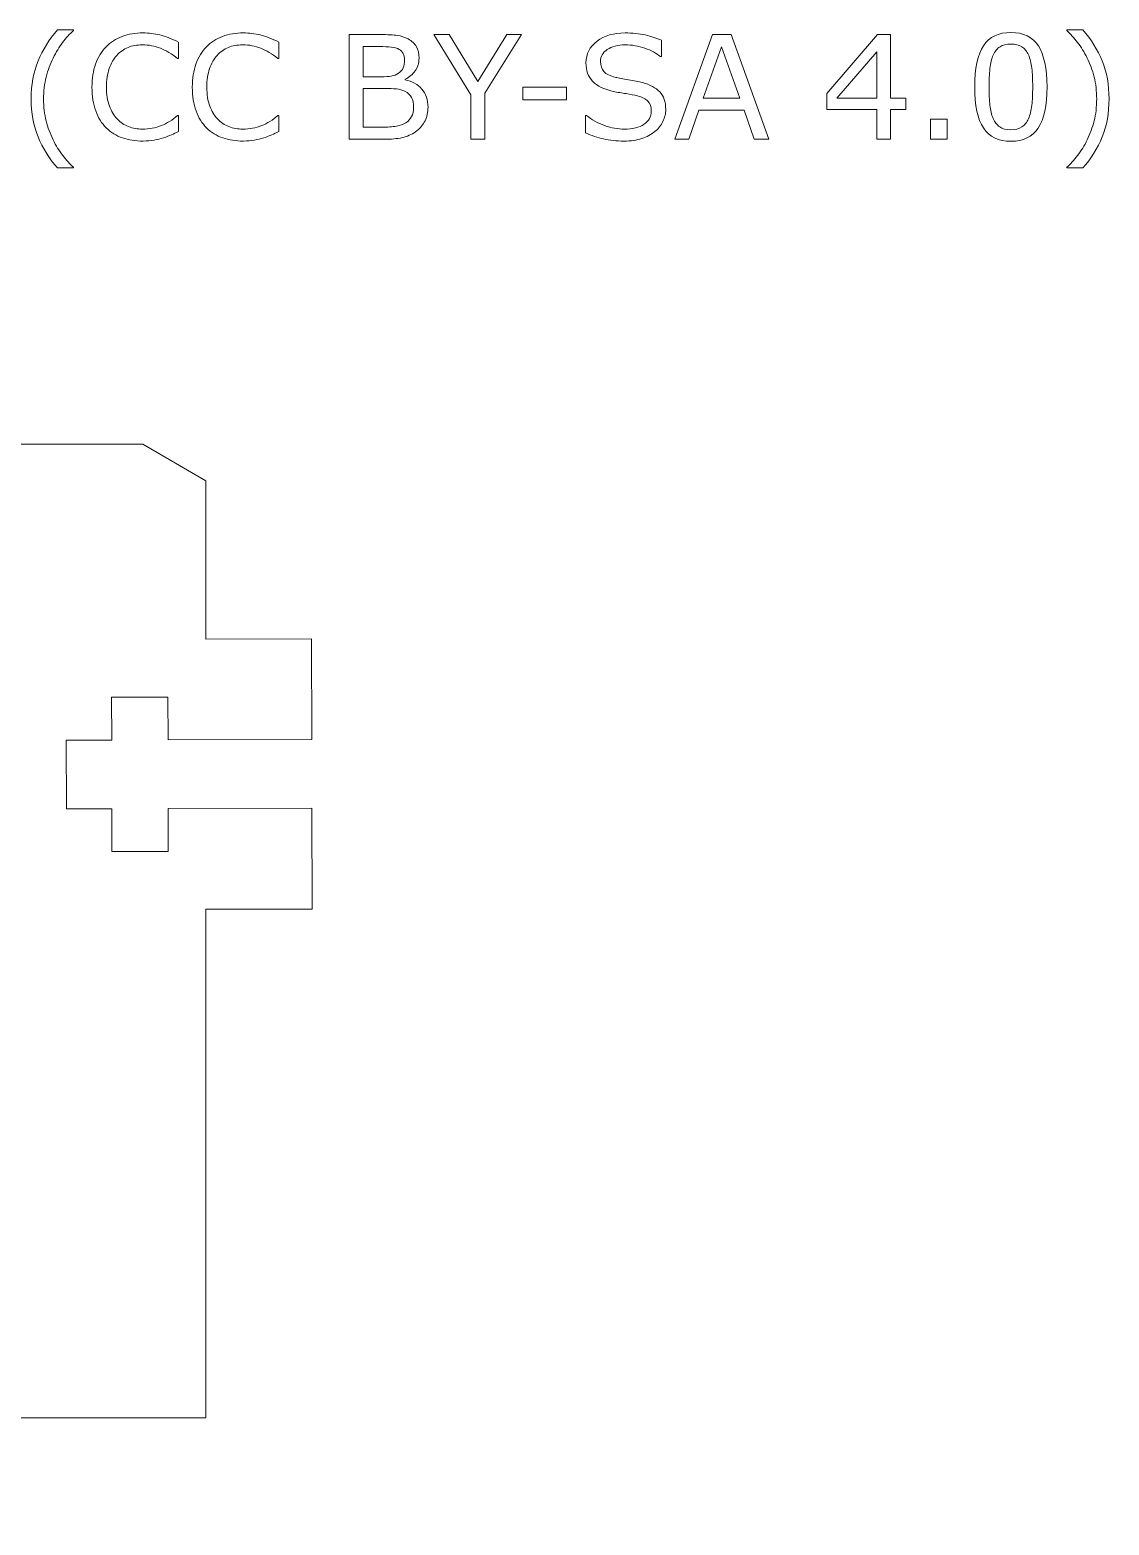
# Model space of a CAD drawing. Header units: inches. Extents: x -10 to 269, y 89 to 239.
# Drawn here: x 213.5 to 269.1, y 135 to 212.1 of the extents above; entities that cross this region are included whole.
import ezdxf

# ---------------------------------------------------------------- set-up
doc = ezdxf.new("R2010")
doc.units = ezdxf.units.IN
doc.header["$MEASUREMENT"] = 0
doc.layers.add('LAYER_1_0', color=7, linetype='Continuous')

# ---------------------------------------------------------------- blocks, each defined once
blk = doc.blocks.new('block 58')
at = {"layer": 'LAYER_1_0', "color": 7, "lineweight": 5}
blk.add_open_spline([(202.71, 140.5), (202.71, 140.5), (222.537, 140.5), (222.537, 140.5), (222.537, 140.5), (222.537, 166.731), (222.537, 166.731), (222.537, 166.731), (228.012, 166.743), (228.012, 166.743), (228.012, 166.743), (228.002, 171.941), (228.002, 171.941), (228.002, 171.941), (220.596, 171.925), (220.596, 171.925), (220.596, 171.925), (220.6, 169.713), (220.6, 169.713), (220.6, 169.713), (217.693, 169.707), (217.693, 169.707), (217.693, 169.707), (217.687, 171.919), (217.687, 171.919), (217.687, 171.919), (215.347, 171.914), (215.347, 171.914), (215.347, 171.914), (215.341, 175.453), (215.341, 175.453), (215.341, 175.453), (217.681, 175.458), (217.681, 175.458), (217.681, 175.458), (217.676, 177.669), (217.676, 177.669), (217.676, 177.669), (220.583, 177.675), (220.583, 177.675), (220.583, 177.675), (220.589, 175.464), (220.589, 175.464), (220.589, 175.464), (227.993, 175.482), (227.993, 175.482), (227.993, 175.482), (227.981, 180.678), (227.981, 180.678), (227.981, 180.678), (222.537, 180.666), (222.537, 180.666), (222.537, 180.666), (222.537, 188.825), (222.537, 188.825), (222.537, 188.825), (219.278, 190.725), (219.278, 190.725), (219.278, 190.725), (175.295, 190.725), (175.295, 190.725), (175.295, 190.725), (175.295, 190.747), (175.295, 190.747), (173.086, 190.747), (171.296, 188.94), (171.296, 186.711), (171.296, 186.711), (171.259, 150.344), (171.259, 150.344), (171.259, 148.134), (173.066, 146.343), (175.295, 146.343), (175.295, 146.343), (185.913, 146.343), (185.913, 146.343), (185.913, 146.343), (189.738, 140.5), (189.738, 140.5), (189.738, 140.5), (197.205, 140.5), (197.205, 140.5), (197.205, 140.5), (197.205, 140.478), (197.205, 140.478), (197.205, 140.478), (197.205, 134.972), (197.205, 134.972), (197.205, 134.972), (202.71, 134.972), (202.71, 134.972), (202.71, 134.972), (202.71, 140.478), (202.71, 140.478), (202.71, 140.478), (202.71, 140.5), (202.71, 140.5)], degree=3, knots=[0, 0, 0, 0, 1, 1, 1, 2, 2, 2, 3, 3, 3, 4, 4, 4, 5, 5, 5, 6, 6, 6, 7, 7, 7, 8, 8, 8, 9, 9, 9, 10, 10, 10, 11, 11, 11, 12, 12, 12, 13, 13, 13, 14, 14, 14, 15, 15, 15, 16, 16, 16, 17, 17, 17, 18, 18, 18, 19, 19, 19, 20, 20, 20, 21, 21, 21, 22, 22, 22, 23, 23, 23, 24, 24, 24, 25, 25, 25, 26, 26, 26, 27, 27, 27, 28, 28, 28, 29, 29, 29, 30, 30, 30, 31, 31, 31, 32, 32, 32, 32], dxfattribs=at)
blk = doc.blocks.new('block 65')
at = {"layer": 'LAYER_1_0', "color": 7, "lineweight": 5}
for points in [[(238.814, 211.843), (236.917, 208.817), (236.917, 206.452), (236.201, 206.452), (236.201, 208.74), (234.294, 211.843), (235.083, 211.843), (236.563, 209.432), (238.047, 211.843), (238.814, 211.843)], [(251.568, 206.452), (250.806, 206.452), (250.281, 207.951), (247.958, 207.951), (247.433, 206.452), (246.706, 206.452), (248.661, 211.843), (249.613, 211.843), (251.568, 206.452)], [(258.631, 207.973), (257.826, 207.973), (257.826, 206.452), (257.131, 206.452), (257.131, 207.973), (254.552, 207.973), (254.552, 208.806), (257.16, 211.843), (257.826, 211.843), (257.826, 208.558), (258.631, 208.558), (258.631, 207.973)], [(250.058, 208.569), (249.119, 211.209), (248.178, 208.569), (250.058, 208.569)], [(257.131, 208.558), (257.131, 210.963), (255.066, 208.558), (257.131, 208.558)], [(241.134, 208.48), (238.874, 208.48), (238.874, 209.131), (241.134, 209.131), (241.134, 208.48)], [(260.76, 206.452), (259.9, 206.452), (259.9, 207.488), (260.76, 207.488), (260.76, 206.452)]]:
    blk.add_lwpolyline(points, dxfattribs=at)
for points, knots in [([(215.712, 204.964), (215.712, 204.964), (214.882, 204.964), (214.882, 204.964), (214.454, 205.454), (214.121, 205.988), (213.885, 206.567), (213.648, 207.146), (213.529, 207.798), (213.529, 208.525), (213.529, 209.251), (213.648, 209.903), (213.885, 210.483), (214.121, 211.062), (214.454, 211.596), (214.882, 212.085), (214.882, 212.085), (215.712, 212.085), (215.712, 212.085), (215.712, 212.085), (215.712, 212.05), (215.712, 212.05), (215.517, 211.873), (215.33, 211.67), (215.152, 211.44), (214.975, 211.209), (214.81, 210.941), (214.658, 210.634), (214.513, 210.338), (214.395, 210.011), (214.305, 209.654), (214.214, 209.297), (214.169, 208.92), (214.169, 208.525), (214.169, 208.113), (214.213, 207.735), (214.301, 207.392), (214.389, 207.049), (214.508, 206.723), (214.658, 206.415), (214.803, 206.119), (214.968, 205.85), (215.154, 205.61), (215.34, 205.37), (215.526, 205.167), (215.712, 205), (215.712, 205), (215.712, 204.964), (215.712, 204.964)], [0, 0, 0, 0, 1, 1, 1, 2, 2, 2, 3, 3, 3, 4, 4, 4, 5, 5, 5, 6, 6, 6, 7, 7, 7, 8, 8, 8, 9, 9, 9, 10, 10, 10, 11, 11, 11, 12, 12, 12, 13, 13, 13, 14, 14, 14, 15, 15, 15, 16, 16, 16, 16]), ([(269.102, 208.525), (269.102, 207.798), (268.984, 207.146), (268.747, 206.567), (268.51, 205.988), (268.178, 205.454), (267.75, 204.964), (267.75, 204.964), (266.919, 204.964), (266.919, 204.964), (266.919, 204.964), (266.919, 205), (266.919, 205), (267.105, 205.167), (267.292, 205.37), (267.48, 205.61), (267.666, 205.85), (267.831, 206.119), (267.974, 206.415), (268.124, 206.723), (268.242, 207.049), (268.331, 207.392), (268.419, 207.735), (268.463, 208.113), (268.463, 208.525), (268.463, 208.92), (268.418, 209.297), (268.329, 209.654), (268.24, 210.011), (268.121, 210.338), (267.974, 210.634), (267.821, 210.941), (267.657, 211.209), (267.479, 211.44), (267.302, 211.67), (267.115, 211.873), (266.919, 212.05), (266.919, 212.05), (266.919, 212.085), (266.919, 212.085), (266.919, 212.085), (267.75, 212.085), (267.75, 212.085), (268.178, 211.596), (268.51, 211.062), (268.747, 210.483), (268.984, 209.903), (269.102, 209.251), (269.102, 208.525)], [0, 0, 0, 0, 1, 1, 1, 2, 2, 2, 3, 3, 3, 4, 4, 4, 5, 5, 5, 6, 6, 6, 7, 7, 7, 8, 8, 8, 9, 9, 9, 10, 10, 10, 11, 11, 11, 12, 12, 12, 13, 13, 13, 14, 14, 14, 15, 15, 15, 16, 16, 16, 16]), ([(221.127, 206.84), (220.994, 206.782), (220.874, 206.728), (220.767, 206.677), (220.66, 206.627), (220.52, 206.574), (220.346, 206.519), (220.199, 206.473), (220.039, 206.434), (219.867, 206.402), (219.695, 206.369), (219.505, 206.353), (219.297, 206.353), (218.907, 206.353), (218.552, 206.408), (218.233, 206.517), (217.914, 206.627), (217.635, 206.799), (217.4, 207.033), (217.168, 207.262), (216.988, 207.552), (216.857, 207.906), (216.727, 208.259), (216.662, 208.669), (216.662, 209.137), (216.662, 209.58), (216.724, 209.976), (216.85, 210.326), (216.975, 210.676), (217.156, 210.971), (217.392, 211.212), (217.621, 211.445), (217.898, 211.624), (218.222, 211.747), (218.546, 211.87), (218.906, 211.931), (219.301, 211.931), (219.59, 211.931), (219.879, 211.897), (220.167, 211.826), (220.455, 211.757), (220.775, 211.633), (221.127, 211.458), (221.127, 211.458), (221.127, 210.608), (221.127, 210.608), (221.127, 210.608), (221.073, 210.608), (221.073, 210.608), (220.777, 210.854), (220.483, 211.033), (220.192, 211.146), (219.9, 211.258), (219.589, 211.314), (219.257, 211.314), (218.984, 211.314), (218.74, 211.27), (218.522, 211.182), (218.304, 211.095), (218.109, 210.957), (217.938, 210.772), (217.772, 210.592), (217.644, 210.364), (217.551, 210.088), (217.458, 209.812), (217.411, 209.494), (217.411, 209.133), (217.411, 208.755), (217.463, 208.43), (217.565, 208.158), (217.668, 207.887), (217.799, 207.665), (217.961, 207.494), (218.129, 207.316), (218.326, 207.184), (218.551, 207.098), (218.776, 207.013), (219.013, 206.97), (219.264, 206.97), (219.608, 206.97), (219.93, 207.029), (220.232, 207.147), (220.532, 207.264), (220.814, 207.441), (221.076, 207.676), (221.076, 207.676), (221.127, 207.676), (221.127, 207.676), (221.127, 207.676), (221.127, 206.84), (221.127, 206.84)], [0, 0, 0, 0, 1, 1, 1, 2, 2, 2, 3, 3, 3, 4, 4, 4, 5, 5, 5, 6, 6, 6, 7, 7, 7, 8, 8, 8, 9, 9, 9, 10, 10, 10, 11, 11, 11, 12, 12, 12, 13, 13, 13, 14, 14, 14, 15, 15, 15, 16, 16, 16, 17, 17, 17, 18, 18, 18, 19, 19, 19, 20, 20, 20, 21, 21, 21, 22, 22, 22, 23, 23, 23, 24, 24, 24, 25, 25, 25, 26, 26, 26, 27, 27, 27, 28, 28, 28, 29, 29, 29, 30, 30, 30, 30]), ([(226.3, 206.84), (226.167, 206.782), (226.047, 206.728), (225.94, 206.677), (225.833, 206.627), (225.692, 206.574), (225.519, 206.519), (225.372, 206.473), (225.212, 206.434), (225.039, 206.402), (224.867, 206.369), (224.678, 206.353), (224.47, 206.353), (224.08, 206.353), (223.725, 206.408), (223.406, 206.517), (223.086, 206.627), (222.808, 206.799), (222.572, 207.033), (222.341, 207.262), (222.16, 207.552), (222.03, 207.906), (221.9, 208.259), (221.835, 208.669), (221.835, 209.137), (221.835, 209.58), (221.898, 209.976), (222.023, 210.326), (222.148, 210.676), (222.329, 210.971), (222.565, 211.212), (222.794, 211.445), (223.07, 211.624), (223.395, 211.747), (223.719, 211.87), (224.078, 211.931), (224.474, 211.931), (224.763, 211.931), (225.052, 211.897), (225.34, 211.826), (225.628, 211.757), (225.948, 211.633), (226.3, 211.458), (226.3, 211.458), (226.3, 210.608), (226.3, 210.608), (226.3, 210.608), (226.245, 210.608), (226.245, 210.608), (225.949, 210.854), (225.655, 211.033), (225.365, 211.146), (225.073, 211.258), (224.762, 211.314), (224.43, 211.314), (224.158, 211.314), (223.912, 211.27), (223.695, 211.182), (223.477, 211.095), (223.282, 210.957), (223.112, 210.772), (222.946, 210.592), (222.816, 210.364), (222.724, 210.088), (222.631, 209.812), (222.585, 209.494), (222.585, 209.133), (222.585, 208.755), (222.636, 208.43), (222.738, 208.158), (222.84, 207.887), (222.972, 207.665), (223.133, 207.494), (223.302, 207.316), (223.498, 207.184), (223.723, 207.098), (223.949, 207.013), (224.186, 206.97), (224.437, 206.97), (224.781, 206.97), (225.104, 207.029), (225.404, 207.147), (225.705, 207.264), (225.987, 207.441), (226.249, 207.676), (226.249, 207.676), (226.3, 207.676), (226.3, 207.676), (226.3, 207.676), (226.3, 206.84), (226.3, 206.84)], [0, 0, 0, 0, 1, 1, 1, 2, 2, 2, 3, 3, 3, 4, 4, 4, 5, 5, 5, 6, 6, 6, 7, 7, 7, 8, 8, 8, 9, 9, 9, 10, 10, 10, 11, 11, 11, 12, 12, 12, 13, 13, 13, 14, 14, 14, 15, 15, 15, 16, 16, 16, 17, 17, 17, 18, 18, 18, 19, 19, 19, 20, 20, 20, 21, 21, 21, 22, 22, 22, 23, 23, 23, 24, 24, 24, 25, 25, 25, 26, 26, 26, 27, 27, 27, 28, 28, 28, 29, 29, 29, 30, 30, 30, 30]), ([(233.988, 208.108), (233.988, 207.841), (233.938, 207.605), (233.837, 207.399), (233.735, 207.195), (233.598, 207.026), (233.427, 206.894), (233.224, 206.734), (233.002, 206.621), (232.759, 206.553), (232.516, 206.486), (232.207, 206.452), (231.833, 206.452), (231.833, 206.452), (229.921, 206.452), (229.921, 206.452), (229.921, 206.452), (229.921, 211.843), (229.921, 211.843), (229.921, 211.843), (231.517, 211.843), (231.517, 211.843), (231.91, 211.843), (232.205, 211.828), (232.4, 211.799), (232.595, 211.771), (232.783, 211.71), (232.961, 211.618), (233.159, 211.514), (233.302, 211.381), (233.392, 211.218), (233.481, 211.055), (233.525, 210.86), (233.525, 210.632), (233.525, 210.376), (233.461, 210.158), (233.33, 209.978), (233.2, 209.798), (233.026, 209.653), (232.809, 209.544), (232.809, 209.544), (232.809, 209.515), (232.809, 209.515), (233.175, 209.44), (233.463, 209.28), (233.673, 209.036), (233.884, 208.791), (233.988, 208.482), (233.988, 208.108)], [0, 0, 0, 0, 1, 1, 1, 2, 2, 2, 3, 3, 3, 4, 4, 4, 5, 5, 5, 6, 6, 6, 7, 7, 7, 8, 8, 8, 9, 9, 9, 10, 10, 10, 11, 11, 11, 12, 12, 12, 13, 13, 13, 14, 14, 14, 15, 15, 15, 16, 16, 16, 16]), ([(246.245, 207.987), (246.245, 207.777), (246.197, 207.57), (246.099, 207.365), (246.002, 207.16), (245.865, 206.987), (245.689, 206.845), (245.496, 206.69), (245.272, 206.57), (245.016, 206.483), (244.759, 206.396), (244.451, 206.353), (244.089, 206.353), (243.702, 206.353), (243.354, 206.389), (243.044, 206.461), (242.735, 206.533), (242.42, 206.64), (242.1, 206.782), (242.1, 206.782), (242.1, 207.676), (242.1, 207.676), (242.1, 207.676), (242.151, 207.676), (242.151, 207.676), (242.422, 207.45), (242.736, 207.276), (243.092, 207.154), (243.447, 207.031), (243.781, 206.97), (244.094, 206.97), (244.535, 206.97), (244.88, 207.054), (245.126, 207.22), (245.372, 207.386), (245.496, 207.608), (245.496, 207.886), (245.496, 208.124), (245.437, 208.301), (245.321, 208.414), (245.204, 208.527), (245.027, 208.615), (244.79, 208.678), (244.609, 208.726), (244.414, 208.766), (244.204, 208.797), (243.994, 208.828), (243.77, 208.868), (243.536, 208.916), (243.059, 209.017), (242.707, 209.19), (242.477, 209.435), (242.248, 209.679), (242.133, 209.998), (242.133, 210.391), (242.133, 210.842), (242.323, 211.211), (242.703, 211.499), (243.083, 211.787), (243.565, 211.931), (244.149, 211.931), (244.527, 211.931), (244.873, 211.895), (245.188, 211.823), (245.503, 211.751), (245.782, 211.661), (246.025, 211.555), (246.025, 211.555), (246.025, 210.707), (246.025, 210.707), (246.025, 210.707), (245.975, 210.707), (245.975, 210.707), (245.771, 210.882), (245.503, 211.026), (245.17, 211.141), (244.838, 211.257), (244.497, 211.314), (244.15, 211.314), (243.768, 211.314), (243.462, 211.234), (243.23, 211.075), (242.999, 210.916), (242.883, 210.711), (242.883, 210.46), (242.883, 210.235), (242.94, 210.06), (243.056, 209.932), (243.171, 209.804), (243.374, 209.707), (243.665, 209.639), (243.819, 209.606), (244.037, 209.564), (244.321, 209.516), (244.604, 209.468), (244.845, 209.419), (245.042, 209.368), (245.441, 209.262), (245.74, 209.102), (245.942, 208.887), (246.144, 208.673), (246.245, 208.372), (246.245, 207.987)], [0, 0, 0, 0, 1, 1, 1, 2, 2, 2, 3, 3, 3, 4, 4, 4, 5, 5, 5, 6, 6, 6, 7, 7, 7, 8, 8, 8, 9, 9, 9, 10, 10, 10, 11, 11, 11, 12, 12, 12, 13, 13, 13, 14, 14, 14, 15, 15, 15, 16, 16, 16, 17, 17, 17, 18, 18, 18, 19, 19, 19, 20, 20, 20, 21, 21, 21, 22, 22, 22, 23, 23, 23, 24, 24, 24, 25, 25, 25, 26, 26, 26, 27, 27, 27, 28, 28, 28, 29, 29, 29, 30, 30, 30, 31, 31, 31, 32, 32, 32, 33, 33, 33, 34, 34, 34, 34]), ([(265.903, 209.152), (265.903, 208.184), (265.752, 207.473), (265.449, 207.02), (265.146, 206.568), (264.677, 206.342), (264.04, 206.342), (263.393, 206.342), (262.921, 206.571), (262.623, 207.03), (262.326, 207.488), (262.177, 208.193), (262.177, 209.144), (262.177, 210.102), (262.327, 210.81), (262.629, 211.268), (262.93, 211.724), (263.401, 211.953), (264.04, 211.953), (264.686, 211.953), (265.158, 211.721), (265.456, 211.257), (265.754, 210.792), (265.903, 210.09), (265.903, 209.152)], [0, 0, 0, 0, 1, 1, 1, 2, 2, 2, 3, 3, 3, 4, 4, 4, 5, 5, 5, 6, 6, 6, 7, 7, 7, 8, 8, 8, 8]), ([(264.948, 207.506), (265.032, 207.702), (265.089, 207.932), (265.119, 208.197), (265.149, 208.461), (265.165, 208.78), (265.165, 209.152), (265.165, 209.519), (265.149, 209.837), (265.119, 210.108), (265.089, 210.379), (265.031, 210.608), (264.945, 210.796), (264.86, 210.982), (264.746, 211.122), (264.6, 211.217), (264.455, 211.311), (264.268, 211.358), (264.04, 211.358), (263.814, 211.358), (263.627, 211.311), (263.479, 211.217), (263.332, 211.122), (263.215, 210.98), (263.128, 210.789), (263.046, 210.61), (262.99, 210.377), (262.96, 210.09), (262.93, 209.802), (262.916, 209.487), (262.916, 209.144), (262.916, 208.767), (262.929, 208.452), (262.955, 208.198), (262.981, 207.944), (263.038, 207.718), (263.124, 207.517), (263.204, 207.328), (263.316, 207.185), (263.461, 207.086), (263.607, 206.987), (263.8, 206.937), (264.04, 206.937), (264.265, 206.937), (264.453, 206.985), (264.602, 207.078), (264.751, 207.173), (264.866, 207.315), (264.948, 207.506)], [0, 0, 0, 0, 1, 1, 1, 2, 2, 2, 3, 3, 3, 4, 4, 4, 5, 5, 5, 6, 6, 6, 7, 7, 7, 8, 8, 8, 9, 9, 9, 10, 10, 10, 11, 11, 11, 12, 12, 12, 13, 13, 13, 14, 14, 14, 15, 15, 15, 16, 16, 16, 16]), ([(232.776, 210.535), (232.776, 210.665), (232.754, 210.775), (232.711, 210.864), (232.668, 210.953), (232.598, 211.026), (232.502, 211.082), (232.388, 211.146), (232.251, 211.186), (232.09, 211.202), (231.928, 211.218), (231.728, 211.226), (231.49, 211.226), (231.49, 211.226), (230.637, 211.226), (230.637, 211.226), (230.637, 211.226), (230.637, 209.671), (230.637, 209.671), (230.637, 209.671), (231.562, 209.671), (231.562, 209.671), (231.786, 209.671), (231.964, 209.683), (232.097, 209.706), (232.229, 209.728), (232.352, 209.776), (232.465, 209.848), (232.579, 209.921), (232.659, 210.014), (232.706, 210.129), (232.752, 210.243), (232.776, 210.379), (232.776, 210.535)], [0, 0, 0, 0, 1, 1, 1, 2, 2, 2, 3, 3, 3, 4, 4, 4, 5, 5, 5, 6, 6, 6, 7, 7, 7, 8, 8, 8, 9, 9, 9, 10, 10, 10, 11, 11, 11, 11]), ([(233.239, 208.082), (233.239, 208.298), (233.206, 208.469), (233.142, 208.597), (233.076, 208.724), (232.958, 208.832), (232.787, 208.921), (232.671, 208.981), (232.531, 209.02), (232.365, 209.038), (232.2, 209.056), (231.999, 209.065), (231.763, 209.065), (231.763, 209.065), (230.637, 209.065), (230.637, 209.065), (230.637, 209.065), (230.637, 207.069), (230.637, 207.069), (230.637, 207.069), (231.585, 207.069), (231.585, 207.069), (231.899, 207.069), (232.156, 207.086), (232.356, 207.118), (232.556, 207.151), (232.721, 207.21), (232.848, 207.297), (232.983, 207.39), (233.082, 207.497), (233.145, 207.617), (233.208, 207.737), (233.239, 207.892), (233.239, 208.082)], [0, 0, 0, 0, 1, 1, 1, 2, 2, 2, 3, 3, 3, 4, 4, 4, 5, 5, 5, 6, 6, 6, 7, 7, 7, 8, 8, 8, 9, 9, 9, 10, 10, 10, 11, 11, 11, 11])]:
    blk.add_open_spline(points, degree=3, knots=knots, dxfattribs=at)

msp = doc.modelspace()

# ---------------------------------------------------------------- block references
at = {"layer": 'LAYER_1_0'}
for name in ['block 65', 'block 58']:
    msp.add_blockref(name, (0, 0), dxfattribs=at)

doc.saveas('drawing.dxf')
